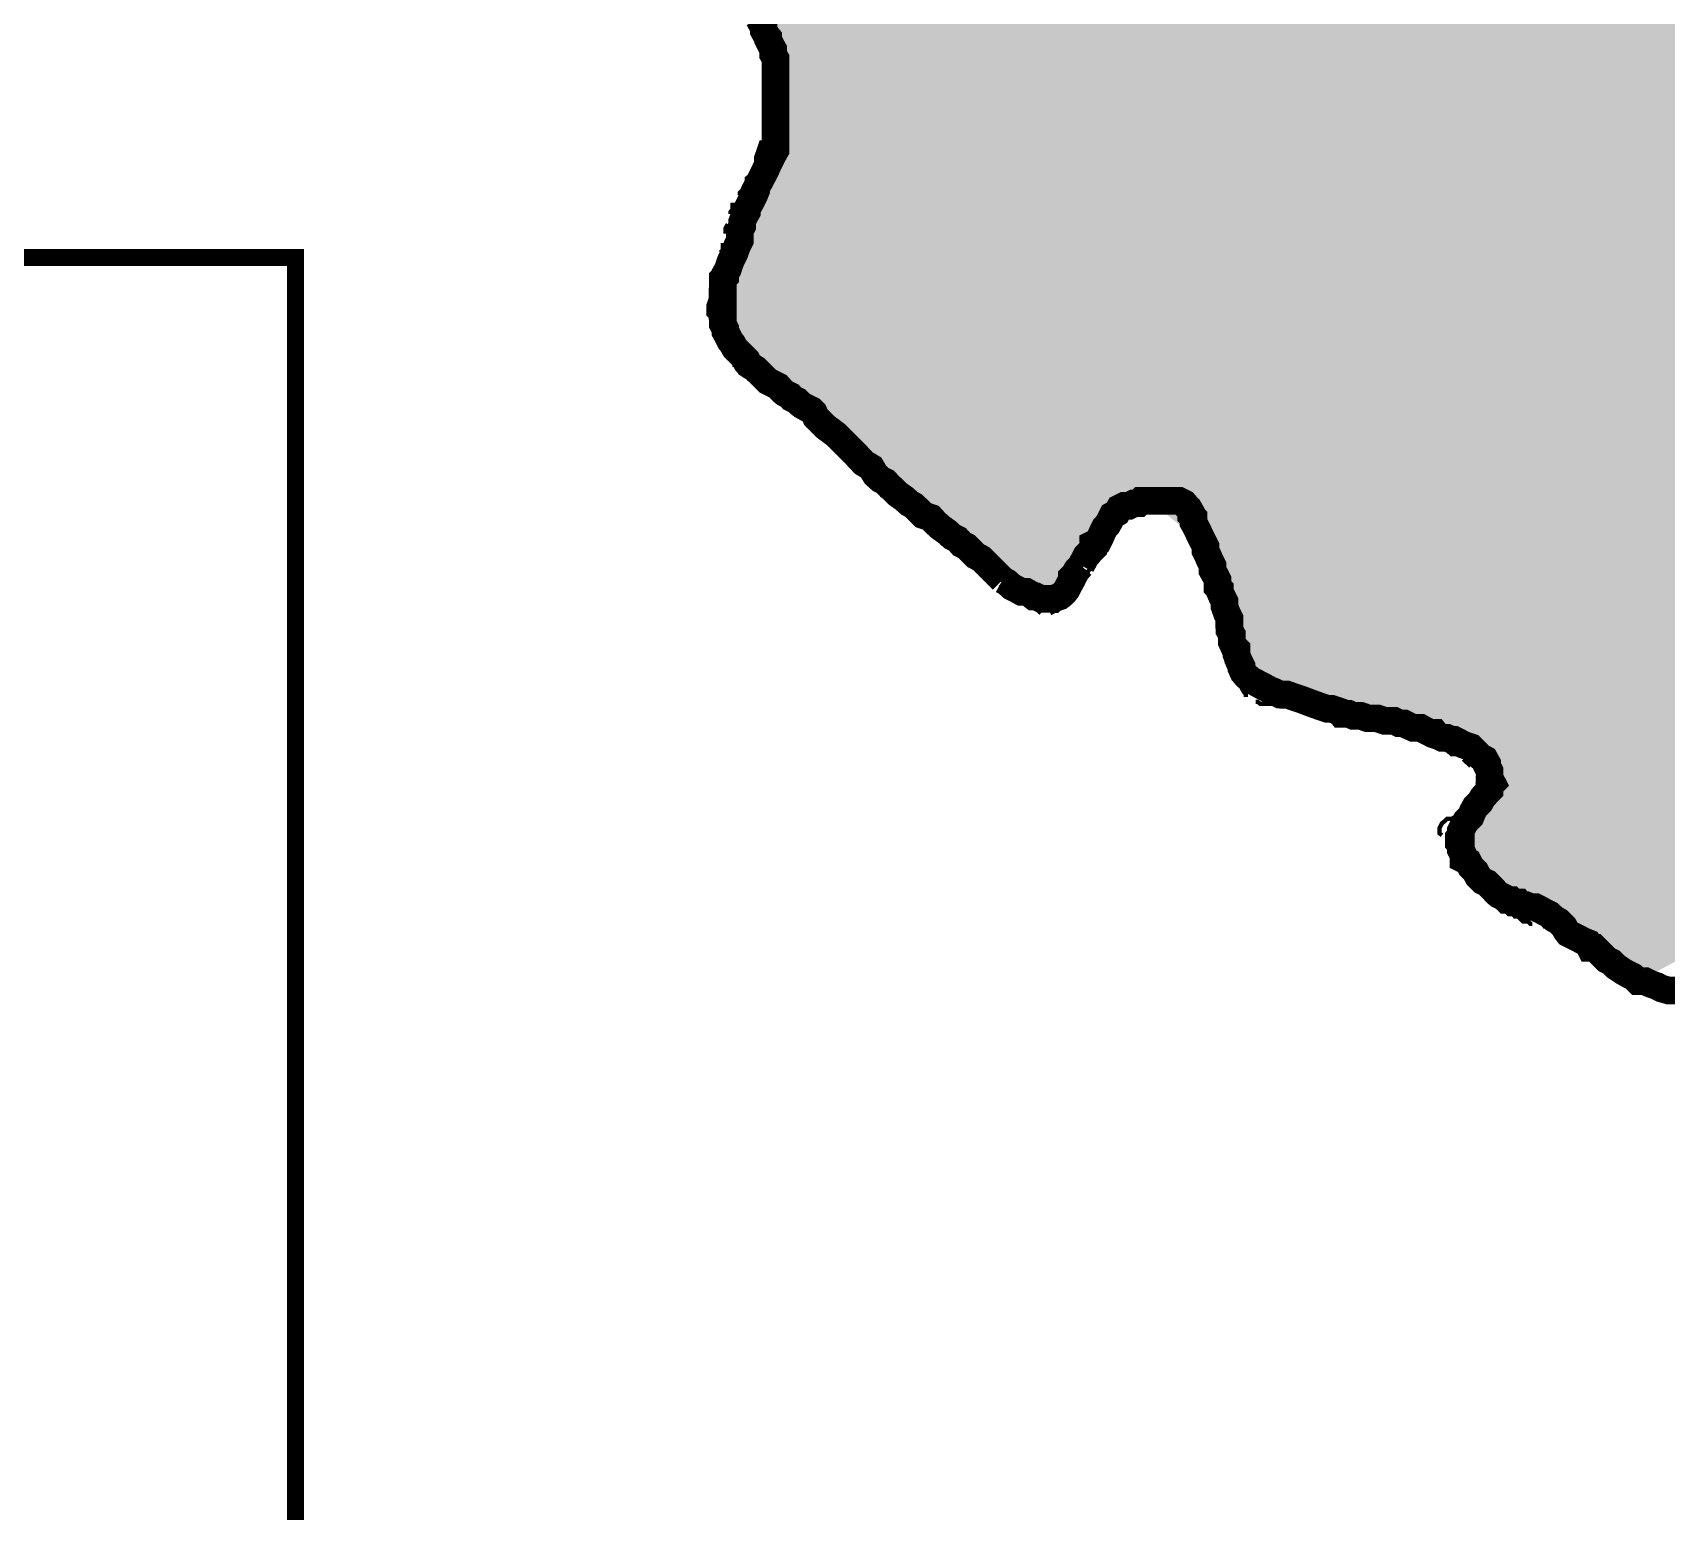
# Model space of a CAD drawing. Header units: millimetres. Extents: x 10 to 1080, y 12 to 847.
# Drawn here: x 236.4 to 294.3, y 285.4 to 337.8 of the extents above; entities that cross this region are included whole.
import ezdxf

# ---------------------------------------------------------------- set-up
doc = ezdxf.new("R2010")
doc.units = ezdxf.units.MM

msp = doc.modelspace()

# ---------------------------------------------------------------- hatches: boundary and pattern name
at = {"layer": 'H', "linetype": 'CONTINUOUS'}
msp.add_hatch(color=256, dxfattribs=at).paths.add_polyline_path([(802.375, 724.076), (804.333, 708.572), (819.82, 705.362), (834.637, 704.674), (846.243, 705.362), (859.861, 713.74), (871.467, 723.388), (876.635, 727.287), (891.452, 733.125), (894.662, 722.806), (899.231, 711.2), (902.458, 678.268), (906.939, 654.985), (912.777, 635.6), (903.041, 631.79), (870.797, 623.394), (843.703, 613.075), (834.037, 605.614), (852.17, 570.142), (848.607, 566.244), (849.207, 566.244), (834.637, 551.692), (840.475, 538.815), (802.711, 488.438), (802.217, 489.126), (800.435, 493.007), (798.83, 497.082), (795.355, 502.25), (792.215, 505.213), (789.005, 508.088), (786.289, 511.722), (784.437, 515.532), (783.078, 519.677), (782.391, 521.723), (780.874, 525.78), (778.334, 530.348), (775.794, 533.735), (773.007, 536.875), (769.955, 539.75), (766.727, 542.378), (763.27, 544.83), (759.707, 547.123), (755.985, 549.24), (754.115, 550.333), (752.263, 551.356), (750.305, 552.45), (748.365, 553.473), (746.407, 554.478), (744.467, 555.502), (742.615, 556.507), (740.657, 557.618), (739.652, 558.13), (732.525, 556.436), (732.79, 544.583), (726.264, 530.86), (723.142, 524.334), (722.207, 519.765), (722.877, 514.015), (725.593, 511.052), (734.219, 509.182), (736.177, 508.935), (733.302, 494.965), (732.278, 489.126), (728.98, 480.236), (737.605, 465.243), (747.518, 446.193), (733.548, 450.338), (730.409, 438.062), (720.76, 407.158), (717.885, 398.268), (714.745, 388.108), (713.475, 387.174), (712.047, 376.096), (715.945, 344.77), (716.615, 324.026), (716.439, 318.682), (723.388, 318.435), (731.608, 319.705), (737.358, 321.557), (743.373, 323.25), (749.635, 324.273), (754.962, 326.39), (761.488, 331.47), (750.641, 308.786), (742.95, 291.677), (741.257, 289.313), (754.715, 277.195), (760.801, 272.292), (760.73, 272.115), (769.444, 264.583), (777.487, 249.678), (794.597, 237.155), (804.333, 230.293), (811.777, 224.032), (798.054, 219.957), (781.473, 215.988), (770.043, 212.602), (757.502, 208.033), (746.072, 201.172), (734.06, 195.404), (725.082, 194.91), (725.258, 194.134), (725.593, 192.105), (725.752, 188.048), (725.17, 184.062), (724.905, 183.392), (714.587, 181.698), (699.17, 173.743), (696.295, 178.312), (682.078, 173.143), (680.879, 176.53), (652.868, 161.713), (660.647, 138.007), (660.4, 137.83), (656.749, 135.467), (653.203, 133.103), (649.552, 130.722), (645.918, 128.358), (642.285, 125.977), (638.634, 123.702), (635, 121.32), (631.349, 118.957), (627.803, 116.664), (624.152, 114.3), (620.942, 115.394), (619.584, 117.51), (618.402, 119.556), (617.22, 121.744), (616.038, 123.702), (614.68, 125.977), (613.569, 128.27), (612.299, 130.475), (610.958, 132.415), (609.424, 134.197), (608.154, 136.066), (606.795, 138.254), (605.367, 140.035), (603.673, 143.087), (601.892, 144.445), (599.863, 145.715), (598.17, 147.496), (596.724, 149.26), (595.118, 151.042), (593.513, 152.647), (591.22, 153.846), (589.439, 155.187), (587.675, 156.545), (586.052, 158.415), (585.717, 160.778), (585.047, 162.895), (584.112, 165.1), (582.172, 166.194), (580.549, 167.887), (579.543, 169.845), (578.785, 171.962), (577.762, 173.902), (576.668, 175.772), (575.398, 177.553), (573.775, 178.982), (571.659, 182.457), (568.784, 186.778), (566.932, 189.988), (565.82, 194.486), (564.462, 203.87), (563.704, 208.527), (563.88, 211.332), (563.704, 215.477), (563.457, 217.77), (563.28, 220.133), (563.368, 222.426), (563.28, 224.614), (562.857, 227.418), (561.675, 229.694), (560.828, 232.586), (561.428, 234.774), (561.852, 237.825), (561.922, 240.206), (561.587, 242.658), (561.763, 245.286), (562.01, 247.65), (561.852, 250.278), (561.164, 254.423), (561.922, 257.052), (562.522, 259.256), (562.275, 261.532), (561.499, 263.56), (560.405, 265.518), (559.805, 267.882), (559.223, 270.175), (557.953, 273.297), (556.26, 274.92), (554.814, 277.53), (554.39, 280), (553.72, 282.363), (552.962, 284.656), (551.85, 286.508), (550.668, 288.713), (549.222, 291.165), (547.194, 292.947), (545.412, 294.552), (543.56, 296.422), (543.719, 298.697), (542.537, 300.655), (540.42, 302.348), (538.057, 304.976), (535.34, 306.405), (532.553, 307.763), (530.26, 309.545), (528.232, 310.903), (526.874, 312.755), (526.45, 314.872), (524.51, 315.807), (522.305, 316.054), (518.248, 316.565), (515.779, 316.9), (513.592, 317.324), (511.387, 317.923), (508.935, 318.17), (507.153, 316.988), (506.465, 314.96), (505.037, 313.267), (503.255, 311.997), (501.897, 310.303), (500.292, 308.698), (498.422, 307.587), (496.658, 306.07), (495.212, 304.377), (494.453, 302.348), (493.942, 299.896), (493.607, 297.603), (493.942, 295.24), (494.453, 293.123), (495.212, 290.83), (495.723, 288.625), (494.03, 286.508), (493.342, 284.304), (491.649, 281.693), (489.462, 280.846), (485.14, 280.423), (481.577, 280.582), (479.637, 281.852), (478.102, 283.457), (476.673, 285.08), (475.068, 286.773), (472.863, 287.267), (470.658, 286.685), (468.965, 285.238), (467.184, 283.88), (465.067, 282.875), (463.462, 281.34), (464.732, 279.488), (466.602, 278.306), (468.63, 277.372), (469.724, 275.502), (468.877, 273.385), (467.095, 272.027), (463.973, 269.663), (462.104, 268.058), (460.075, 266.876), (457.958, 266.1), (455.665, 265.606), (452.702, 266.277), (450.674, 267.212), (448.469, 267.635), (444.835, 268.482), (442.718, 268.993), (440.514, 268.393), (436.792, 268.217), (434.763, 268.905), (432.805, 269.998), (431.465, 271.78), (432.647, 273.72), (433.405, 275.925), (433.317, 278.218), (432.805, 280.335), (432.894, 282.963), (431.959, 285.327), (428.925, 284.568), (426.72, 283.88), (424.603, 283.457), (421.375, 283.968), (419.188, 284.392), (417.072, 284.903), (415.025, 285.926), (412.838, 286.685), (410.792, 287.62), (409.698, 289.56), (409.875, 291.765), (410.298, 293.97), (410.298, 296.157), (409.61, 298.203), (408.252, 300.143), (406.4, 301.66), (404.53, 303.107), (402.837, 304.712), (400.897, 305.823), (399.715, 307.675), (400.297, 309.792), (399.962, 311.997), (397.845, 313.355), (395.905, 314.537), (394.547, 316.318), (393.1, 318.1), (391.672, 319.793), (390.225, 321.398), (388.108, 322.668), (386.592, 324.185), (385.057, 325.878), (383.452, 327.325), (381.582, 328.595), (379.465, 329.265), (378.125, 331.047), (378.037, 333.252), (377.349, 335.368), (375.92, 336.973), (374.05, 338.332), (372.11, 339.425), (370.152, 340.536), (368.035, 341.383), (365.919, 341.965), (363.555, 341.63), (361.615, 340.607), (359.745, 338.914), (357.875, 337.82), (355.935, 336.797), (353.818, 335.703), (351.878, 334.522), (350.255, 332.652), (348.915, 330.8), (347.98, 328.754), (347.133, 326.637), (345.599, 325.032), (343.323, 324.785), (340.184, 324.785), (337.732, 325.367), (335.615, 324.185), (334.522, 322.333), (334.433, 320.128), (334.098, 317.923), (332.899, 315.807), (331.805, 313.866), (330.958, 311.75), (330.712, 309.545), (330.288, 307.252), (329.935, 304.976), (329.688, 302.683), (329.018, 300.39), (328.083, 298.203), (327.325, 296.157), (327.06, 293.97), (328.665, 292.347), (329.935, 290.583), (328.665, 288.802), (326.39, 287.955), (323.25, 287.778), (321.045, 288.29), (319.864, 290.23), (318.682, 292.276), (316.812, 293.705), (314.025, 294.975), (311.732, 295.487), (309.615, 295.91), (307.763, 297.092), (306.405, 299.05), (305.47, 300.99), (304.712, 303.107), (303.689, 305.135), (301.995, 306.405), (300.302, 307.852), (298.962, 309.545), (297.268, 307.94), (296.422, 305.894), (293.282, 304.2), (291.5, 305.558), (289.648, 306.828), (287.69, 307.852), (287.267, 309.968), (287.69, 312.173), (285.75, 313.09), (283.457, 313.602), (281.34, 314.202), (279.224, 315.295), (278.642, 317.5), (277.954, 319.617), (276.013, 321.222), (274.144, 319.793), (272.874, 317.923), (269.998, 319.193), (268.217, 320.64), (266.435, 321.98), (263.984, 324.45), (262.202, 325.72), (260.862, 327.484), (261.108, 329.688), (261.867, 331.893), (262.714, 334.01), (262.467, 337.644), (261.532, 339.602), (260.597, 341.718), (258.992, 343.323), (255.94, 345.352), (253.065, 346.71), (251.195, 347.892), (249.167, 348.827), (248.92, 351.032), (250.19, 352.884), (251.707, 354.842), (254.088, 354.93), (255.782, 356.358), (257.969, 356.623), (260.174, 357.117), (261.444, 359.234), (261.779, 361.527), (261.62, 363.732), (260.438, 365.584), (258.992, 367.277), (256.117, 367.63), (255.429, 369.746), (254.088, 371.44), (252.307, 372.957), (250.525, 374.227), (248.497, 374.826), (247.138, 376.767), (248.162, 378.707), (247.385, 381), (245.78, 382.517), (245.622, 384.81), (244.687, 386.75), (243.575, 388.796), (242.235, 390.56), (241.035, 392.43), (239.518, 394.212), (239.43, 396.416), (240.453, 398.533), (240.612, 401.144), (240.788, 403.86), (239.43, 405.888), (238.584, 408.005), (236.467, 409.452), (235.038, 411.304), (233.08, 412.838), (233.168, 415.202), (234.103, 417.318), (235.462, 419.276), (236.978, 421.04), (238.072, 422.998), (237.825, 425.274), (237.49, 427.902), (236.22, 429.683), (234.527, 431.377), (232.657, 433.246), (230.628, 434.587), (229.182, 436.28), (227.489, 437.815), (226.219, 439.667), (224.79, 441.537), (223.943, 443.742), (222.92, 445.77), (220.98, 447.216), (218.775, 448.557), (216.57, 449.827), (214.365, 450.25), (212.249, 450.427), (209.797, 450.515), (206.163, 450.427), (203.87, 451.026), (201.595, 450.338), (199.972, 448.31), (201.665, 446.705), (199.549, 444.588), (196.938, 445.347), (194.822, 445.435), (192.105, 444.923), (189.054, 445.012), (187.202, 443.406), (184.908, 442.472), (182.88, 441.113), (181.01, 439.596), (179.317, 438.15), (177.288, 437.056), (175.084, 436.457), (173.055, 435.522), (170.762, 434.675), (168.575, 434.852), (166.793, 436.545), (165.947, 438.82), (165.259, 440.937), (163.142, 442.048), (160.955, 442.56), (158.574, 442.383), (156.369, 441.713), (154.005, 440.778), (151.377, 440.267), (148.59, 440.267), (146.385, 439.843), (145.45, 437.727), (145.115, 435.522), (142.663, 436.122), (142.152, 438.326), (140.458, 439.932), (138.43, 441.113), (136.472, 442.207), (134.285, 442.807), (131.745, 442.048), (128.605, 441.537), (126.153, 441.872), (123.525, 441.784), (121.497, 442.983), (120.05, 444.588), (117.775, 445.012), (116.082, 446.528), (116.152, 448.822), (114.124, 450.938), (112.607, 453.214), (111.425, 454.995), (110.155, 456.777), (108.797, 458.47), (107.527, 460.252), (106.257, 461.945), (104.898, 463.726), (103.54, 465.42), (102.182, 467.113), (100.842, 468.806), (99.572, 470.57), (98.213, 472.264), (95.585, 475.738), (93.133, 479.213), (90.682, 482.776), (88.477, 486.41), (86.448, 490.132), (84.578, 494.03), (83.062, 498.016), (81.527, 502.92), (80.433, 507.065), (79.498, 511.298), (78.74, 515.532), (78.228, 519.853), (77.805, 524.175), (77.558, 528.496), (77.47, 532.8), (77.558, 534.917), (77.558, 537.122), (77.717, 539.238), (77.893, 541.443), (78.052, 543.56), (78.317, 545.765), (78.564, 547.882), (79.252, 552.115), (80.098, 556.348), (81.192, 560.582), (82.374, 564.727), (84.402, 570.054), (86.448, 573.793), (87.63, 575.645), (117.687, 575.645), (138.007, 572.435), (144.445, 544.23), (141.905, 543.225), (154.764, 537.88), (160.443, 536.028), (171.185, 535.693), (189.318, 535.34), (206.834, 533.912), (226.06, 527.897), (227.842, 532.888), (253.912, 548.552), (259.239, 550.333), (265.677, 550.668), (269.575, 552.115), (277.019, 556.772), (283.122, 559.223), (290.989, 559.982), (306.317, 558.553), (306.652, 558.288), (307.005, 558.624), (310.885, 558.888), (317.659, 563.122), (325.543, 568.113), (333.745, 573.528), (338.825, 576.827), (341.365, 576.756), (344.928, 576.068), (348.492, 574.71), (351.949, 572.858), (355.759, 569.718), (358.228, 566.173), (359.234, 564.303), (360.257, 562.363), (362.462, 558.8), (365.425, 555.925), (369.993, 554.32), (376.255, 554.478), (378.46, 554.902), (380.577, 555.325), (382.782, 555.748), (384.898, 556.013), (387.773, 556.436), (392.007, 557.107), (396.064, 558.042), (400.138, 559.135), (404.107, 560.405), (408.005, 561.852), (411.903, 563.457), (415.713, 565.238), (419.435, 567.09), (423.069, 569.048), (424.18, 569.63), (421.128, 576.333), (406.224, 573.952), (411.057, 595.383), (409.452, 607.06), (401.408, 603.85), (401.832, 611.893), (404.618, 612.74), (404.195, 626.022), (394.882, 630.432), (373.539, 618.737), (369.482, 635.67), (377.19, 651.845), (407.405, 673.276), (407.829, 671.23), (482.177, 704.003), (500.715, 623.323), (501.227, 623.57), (505.372, 625.863), (509.182, 627.892), (512.992, 630.008), (516.802, 632.037), (520.612, 634.065), (522.552, 635.088), (524.422, 636.094), (526.362, 637.117), (528.232, 638.14), (530.172, 639.233), (532.042, 640.256), (534.335, 641.438), (544.495, 629.585), (550.422, 631.613), (546.523, 639.568), (541.532, 645.336), (541.602, 645.407), (545.412, 647.453), (549.222, 649.57), (553.032, 651.598), (556.772, 653.627), (560.582, 655.743), (564.392, 657.772), (568.202, 659.888), (572.012, 661.917), (575.733, 664.034), (579.543, 666.15), (583.353, 668.196), (587.163, 670.313), (590.885, 672.342), (596.724, 674.458), (601.133, 674.458), (603.338, 674.458), (605.455, 674.37), (607.642, 674.194), (609.847, 674.123), (611.964, 674.035), (614.168, 673.858), (616.373, 673.7), (618.49, 673.612), (620.695, 673.435), (622.882, 673.347), (624.999, 673.276), (629.32, 673.188), (633.642, 673.276), (637.875, 673.523), (642.108, 673.947), (646.254, 674.617), (650.399, 675.728), (653.627, 676.734), (657.684, 678.18), (661.67, 679.873), (665.568, 681.743), (669.378, 683.772), (673.1, 685.976), (676.734, 688.252), (680.297, 690.704), (683.683, 693.42), (687.07, 696.136), (690.192, 699.1), (693.332, 702.063), (696.207, 705.273), (699.082, 708.572), (701.71, 711.958), (705.785, 710.53), (709.842, 708.995), (713.74, 707.214), (717.638, 705.362), (721.448, 703.333), (723.988, 701.798), (729.403, 707.302), (742.35, 719.578), (751.999, 718.908), (767.503, 733.725), (785.618, 751.84), (797.207, 740.234), (802.375, 724.076), (802.375, 724.076)])

# ---------------------------------------------------------------- linework, layer by layer
at = {"layer": 'P'}
for points, const_width in [([(353.818, 221.756), (245.692, 221.756), (245.692, 329.865), (137.654, 329.865), (137.654, 437.903), (245.692, 437.903), (353.818, 437.903), (353.818, 329.865), (353.818, 221.756)], 0.602), ([(270.757, 318.435), (270.581, 318.611), (270.422, 318.77), (270.245, 318.946), (270.157, 319.035), (270.069, 319.123), (269.998, 319.193), (269.822, 319.282), (269.734, 319.37), (269.646, 319.458), (269.487, 319.617), (269.311, 319.705), (269.152, 319.881), (268.975, 319.969), (268.799, 320.128), (268.552, 320.305), (268.376, 320.463), (268.217, 320.64), (267.952, 320.728), (267.794, 320.887), (267.617, 321.063), (267.458, 321.151), (267.282, 321.31), (267.035, 321.486), (266.859, 321.663), (266.771, 321.733), (266.612, 321.91), (266.435, 321.998), (266.259, 322.157), (266.1, 322.421), (265.836, 322.58), (265.589, 322.845), (265.342, 323.092), (265.077, 323.356), (264.83, 323.603), (264.495, 323.85), (264.319, 324.026), (264.142, 324.203), (264.072, 324.362), (263.984, 324.45), (263.807, 324.538), (263.648, 324.626), (263.56, 324.697), (263.472, 324.785), (263.296, 324.873), (263.225, 324.961), (263.049, 325.049), (262.961, 325.12), (262.802, 325.296), (262.625, 325.385), (262.449, 325.473), (262.29, 325.632), (262.202, 325.72), (262.026, 325.896), (261.779, 326.055), (261.691, 326.231), (261.602, 326.319), (261.444, 326.478), (261.355, 326.566), (261.267, 326.655), (261.179, 326.813), (261.108, 326.902), (261.02, 327.078), (260.932, 327.237), (260.932, 327.325), (260.844, 327.501), (260.844, 327.589), (260.844, 327.836), (260.844, 327.925), (260.844, 328.083), (260.844, 328.26), (260.844, 328.436), (260.844, 328.595), (260.844, 328.771), (260.844, 328.859), (260.844, 329.106), (260.932, 329.195), (260.932, 329.283), (261.02, 329.442), (261.108, 329.706), (261.179, 329.865), (261.267, 330.041), (261.355, 330.288), (261.444, 330.465), (261.444, 330.623), (261.444, 330.8), (261.532, 330.976), (261.532, 331.135), (261.602, 331.311), (261.691, 331.47), (261.691, 331.558), (261.779, 331.735), (261.867, 331.893), (261.955, 332.07), (262.026, 332.246), (262.026, 332.317), (262.114, 332.493), (262.29, 332.828), (262.378, 333.005), (262.449, 333.163), (262.537, 333.34), (262.625, 333.516), (262.714, 333.675), (262.714, 333.763), (262.714, 333.939), (262.714, 334.01), (262.714, 334.186), (262.714, 334.363), (262.714, 334.61), (262.714, 334.786), (262.714, 334.945), (262.714, 335.121), (262.714, 335.28), (262.714, 335.633), (262.714, 335.88), (262.714, 336.056), (262.714, 336.303), (262.714, 336.479), (262.714, 336.638), (262.714, 336.726), (262.714, 336.903), (262.625, 337.062), (262.625, 337.238), (262.537, 337.397), (262.449, 337.573), (262.449, 337.661), (262.378, 337.749), (262.29, 337.908), (262.29, 337.996), (262.202, 338.173), (262.114, 338.332)], 0.978), ([(262.29, 336.391), (262.29, 336.479), (262.29, 336.638), (262.29, 336.726), (262.29, 336.903), (262.29, 337.062), (262.202, 337.238), (262.114, 337.485), (262.026, 337.749), (261.955, 337.996), (261.955, 338.173), (261.867, 338.332), (261.779, 338.42)], 0.151), ([(262.378, 337.749), (262.449, 337.661), (262.449, 337.573), (262.537, 337.397), (262.537, 337.397)], 0.151), ([(262.714, 335.456), (262.714, 335.633), (262.714, 335.88), (262.714, 336.056), (262.714, 336.303), (262.714, 336.479), (262.714, 336.638), (262.714, 336.726), (262.714, 336.903), (262.625, 337.062), (262.625, 337.238), (262.537, 337.397), (262.449, 337.573), (262.449, 337.573)], 0.151), ([(262.625, 337.062), (262.714, 336.903), (262.714, 336.726), (262.714, 336.726)], 0.151), ([(262.29, 335.703), (262.29, 335.792), (262.29, 335.968), (262.29, 336.056)], 0.151), ([(262.714, 336.303), (262.714, 336.056), (262.714, 335.968)], 0.151), ([(262.378, 335.033), (262.378, 335.209), (262.29, 335.368), (262.29, 335.368)], 0.151), ([(262.714, 335.633), (262.714, 335.28), (262.714, 335.121), (262.714, 334.945), (262.714, 334.786), (262.714, 334.61), (262.714, 334.363), (262.714, 334.186), (262.714, 334.01), (262.714, 333.939), (262.714, 333.763), (262.714, 333.675), (262.625, 333.516)], 0.151), ([(262.378, 334.363), (262.378, 334.433), (262.378, 334.61), (262.378, 334.698)], 0.151), ([(262.714, 334.01), (262.714, 334.186), (262.714, 334.363), (262.714, 334.61), (262.714, 334.786), (262.714, 334.945), (262.714, 335.121)], 0.151), ([(261.444, 332.07), (261.444, 332.158), (261.532, 332.246), (261.602, 332.405), (261.691, 332.493), (261.691, 332.669), (261.779, 332.74), (261.867, 332.916), (261.955, 333.093), (262.026, 333.252), (262.026, 333.428), (262.114, 333.675), (262.202, 333.939), (262.29, 333.939)], 0.151), ([(261.779, 331.823), (261.867, 331.893), (261.955, 332.07), (262.026, 332.246), (262.026, 332.317), (262.114, 332.493), (262.29, 332.828), (262.378, 333.005), (262.449, 333.163), (262.537, 333.34), (262.625, 333.516), (262.714, 333.675), (262.714, 333.675)], 0.151), ([(262.449, 333.252), (262.449, 333.163), (262.378, 333.005), (262.29, 332.916)], 0.151), ([(262.202, 332.581), (262.114, 332.493), (262.026, 332.317), (262.026, 332.246)], 0.151), ([(261.867, 331.982), (261.867, 331.893), (261.779, 331.735), (261.779, 331.646)], 0.151), ([(261.108, 331.399), (261.108, 331.47), (261.179, 331.558), (261.179, 331.735), (261.267, 331.735)], 0.151), ([(261.602, 331.311), (261.532, 331.135), (261.532, 330.976), (261.444, 330.8), (261.444, 330.623), (261.444, 330.465), (261.355, 330.288), (261.267, 330.041), (261.179, 329.865), (261.108, 329.618)], 0.151), ([(261.444, 330.465), (261.444, 330.623), (261.444, 330.8), (261.532, 330.976), (261.532, 331.135), (261.602, 331.311), (261.691, 331.47), (261.691, 331.47)], 0.151), ([(260.932, 330.712), (260.932, 330.888), (261.02, 331.047), (261.02, 331.047)], 0.151), ([(260.756, 330.041), (260.844, 330.129), (260.844, 330.288), (260.844, 330.376)], 0.151), ([(260.844, 328.083), (260.844, 328.26), (260.844, 328.436), (260.844, 328.595), (260.844, 328.771), (260.844, 328.859), (260.844, 329.106), (260.932, 329.195), (260.932, 329.283), (261.02, 329.442), (261.108, 329.706), (261.179, 329.865), (261.267, 330.041), (261.267, 330.129)], 0.151), ([(260.421, 327.66), (260.421, 327.748), (260.332, 327.836), (260.332, 328.013), (260.332, 328.172), (260.421, 328.436), (260.421, 328.595), (260.421, 328.771), (260.509, 328.93), (260.509, 329.106), (260.597, 329.283), (260.597, 329.442), (260.685, 329.53), (260.685, 329.618), (260.685, 329.706)], 0.151), ([(261.108, 329.618), (261.02, 329.442), (260.932, 329.283)], 0.151), ([(260.844, 328.93), (260.844, 328.859), (260.844, 328.771), (260.844, 328.595)], 0.151), ([(260.844, 328.26), (260.844, 328.083), (260.844, 327.925), (260.844, 327.925)], 0.151), ([(261.179, 326.743), (261.179, 326.813), (261.108, 326.902), (261.02, 327.078), (260.932, 327.237), (260.932, 327.325), (260.844, 327.501), (260.844, 327.589), (260.844, 327.748)], 0.151), ([(260.685, 326.99), (260.685, 327.166), (260.597, 327.237), (260.509, 327.325)], 0.151), ([(260.844, 327.589), (260.844, 327.501), (260.932, 327.325), (260.932, 327.237)], 0.151), ([(261.02, 326.39), (260.932, 326.478), (260.844, 326.655)], 0.151), ([(261.108, 326.902), (261.179, 326.813), (261.267, 326.655), (261.355, 326.566), (261.444, 326.478), (261.602, 326.319), (261.691, 326.231), (261.779, 326.055), (262.026, 325.896), (262.202, 325.72), (262.29, 325.632), (262.449, 325.473), (262.537, 325.385)], 0.151), ([(261.444, 325.808), (261.355, 325.896), (261.267, 326.055), (261.179, 326.055)], 0.151), ([(262.961, 325.12), (262.802, 325.296), (262.625, 325.385), (262.449, 325.473), (262.29, 325.632), (262.202, 325.72), (262.026, 325.896), (261.779, 326.055), (261.691, 326.231), (261.602, 326.319), (261.444, 326.478), (261.444, 326.478)], 0.151), ([(263.472, 324.362), (263.296, 324.538), (263.137, 324.626), (262.961, 324.697), (262.802, 324.785), (262.537, 324.961), (262.378, 325.12), (262.202, 325.296), (262.026, 325.385), (261.779, 325.543), (261.779, 325.632)], 0.151), ([(262.872, 325.208), (262.961, 325.12), (263.049, 325.049), (263.137, 324.961)], 0.151), ([(264.142, 324.273), (264.072, 324.362), (263.984, 324.45), (263.807, 324.538), (263.648, 324.626), (263.56, 324.697), (263.472, 324.785), (263.296, 324.873), (263.296, 324.873)], 0.151), ([(263.472, 324.785), (263.56, 324.697), (263.648, 324.626), (263.719, 324.538)], 0.151), ([(263.984, 324.362), (264.072, 324.362), (264.142, 324.203), (264.231, 324.115)], 0.151), ([(264.072, 323.938), (263.895, 324.026), (263.807, 324.115), (263.719, 324.203)], 0.151), ([(264.566, 323.515), (264.407, 323.603), (264.319, 323.779)], 0.151), ([(265.924, 322.58), (265.836, 322.58), (265.589, 322.845), (265.342, 323.092), (265.077, 323.356), (264.83, 323.603), (264.495, 323.85), (264.407, 324.026)], 0.151), ([(264.495, 323.85), (264.83, 323.603), (265.077, 323.356), (265.342, 323.092), (265.589, 322.845), (265.836, 322.58), (266.012, 322.421)], 0.151), ([(265.077, 323.003), (265.077, 323.092), (264.918, 323.18), (264.83, 323.268), (264.83, 323.268)], 0.151), ([(266.859, 321.31), (266.612, 321.486), (266.347, 321.733), (266.188, 321.91), (266.012, 322.157), (265.765, 322.333), (265.342, 322.756), (265.342, 322.756)], 0.151), ([(266.947, 321.575), (266.859, 321.663), (266.771, 321.733), (266.612, 321.91), (266.435, 321.998), (266.259, 322.157), (266.188, 322.333)], 0.151), ([(266.259, 322.157), (266.435, 321.998), (266.524, 321.91)], 0.151), ([(266.771, 321.663), (266.859, 321.663), (267.035, 321.486), (267.106, 321.486)], 0.151), ([(268.887, 320.04), (268.799, 320.128), (268.552, 320.305), (268.376, 320.463), (268.217, 320.64), (267.952, 320.728), (267.794, 320.887), (267.617, 321.063), (267.458, 321.151), (267.282, 321.31), (267.194, 321.398)], 0.151), ([(294.799, 303.883), (294.622, 303.883), (294.552, 303.883), (294.375, 303.883), (294.128, 303.953), (293.952, 304.042), (293.705, 304.13), (293.529, 304.218), (293.282, 304.218), (293.194, 304.306), (293.105, 304.377), (292.929, 304.465), (292.77, 304.553), (292.506, 304.729), (292.435, 304.8), (292.347, 304.888), (292.171, 304.976), (292.082, 305.065), (291.924, 305.223), (291.835, 305.312), (291.747, 305.4), (291.588, 305.4), (291.5, 305.576), (291.324, 305.647), (291.165, 305.735), (290.989, 305.823), (290.812, 305.911), (290.742, 305.999), (290.654, 306.158), (290.477, 306.335), (290.318, 306.423), (290.142, 306.582), (289.966, 306.67), (289.807, 306.758), (289.631, 306.846), (289.472, 306.846), (289.295, 306.917), (289.119, 306.917), (289.048, 307.005), (288.872, 307.005), (288.784, 307.093), (288.625, 307.093), (288.537, 307.181), (288.361, 307.269), (288.272, 307.34), (288.114, 307.516), (288.025, 307.605), (287.937, 307.693), (287.778, 307.763), (287.69, 307.852), (287.602, 307.94), (287.514, 308.116), (287.355, 308.275), (287.267, 308.451), (287.091, 308.539), (287.091, 308.698), (287.002, 308.875), (287.002, 309.033), (286.932, 309.122), (286.932, 309.298), (287.002, 309.386), (287.002, 309.545), (287.091, 309.721), (287.179, 309.88), (287.267, 309.968), (287.355, 310.056), (287.426, 310.233), (287.514, 310.392), (287.69, 310.568), (287.778, 310.727), (287.937, 310.903), (288.025, 310.991), (288.025, 311.15), (288.114, 311.238), (288.025, 311.415), (288.025, 311.573), (288.025, 311.662), (287.937, 311.838), (287.937, 311.926), (287.849, 312.085), (287.69, 312.173), (287.514, 312.349), (287.355, 312.508), (287.091, 312.596), (286.932, 312.685), (286.755, 312.773), (286.667, 312.773), (286.508, 312.843), (286.332, 312.843), (286.156, 312.932), (286.085, 313.02), (285.909, 313.02), (285.732, 313.108), (285.574, 313.196), (285.485, 313.196), (285.309, 313.196), (285.15, 313.267), (284.974, 313.355), (284.815, 313.355), (284.639, 313.443), (284.462, 313.443), (284.304, 313.443), (284.039, 313.531), (283.88, 313.531), (283.704, 313.531), (283.457, 313.619), (283.192, 313.619), (283.034, 313.69), (282.857, 313.69), (282.769, 313.69), (282.698, 313.778), (282.434, 313.866), (282.275, 313.866), (282.011, 313.955), (281.764, 314.043), (281.34, 314.202), (281.076, 314.29), (280.829, 314.378), (280.582, 314.378), (280.405, 314.466), (280.229, 314.537), (280.07, 314.625), (279.894, 314.713), (279.735, 314.801), (279.559, 314.889), (279.382, 315.048), (279.312, 315.136), (279.224, 315.313), (279.224, 315.383), (279.135, 315.56), (279.047, 315.807), (279.047, 315.983), (278.959, 316.071), (278.888, 316.23), (278.888, 316.406), (278.888, 316.495), (278.8, 316.653), (278.8, 316.83), (278.8, 317.077), (278.712, 317.253), (278.624, 317.5), (278.624, 317.676), (278.536, 317.853), (278.465, 318.012), (278.465, 318.1), (278.377, 318.188), (278.377, 318.347), (278.377, 318.435), (278.289, 318.611), (278.201, 318.77), (278.201, 318.946), (278.112, 319.123), (278.042, 319.282), (277.954, 319.458), (277.954, 319.617), (277.777, 319.969), (277.618, 320.305), (277.53, 320.463), (277.53, 320.64), (277.442, 320.728), (277.442, 320.816), (277.354, 320.975), (277.266, 321.063), (277.195, 321.151), (277.019, 321.239), (276.842, 321.239), (276.684, 321.239), (276.507, 321.239), (276.26, 321.239), (276.172, 321.239), (275.996, 321.239), (275.837, 321.239), (275.661, 321.239), (275.572, 321.151), (275.414, 321.151), (275.237, 321.063), (275.078, 321.063), (274.902, 320.975), (274.814, 320.816), (274.655, 320.728), (274.567, 320.552), (274.479, 320.393), (274.391, 320.305), (274.302, 320.128), (274.232, 319.969), (274.144, 319.793), (273.967, 319.705), (273.967, 319.546), (273.879, 319.458), (273.808, 319.37), (273.72, 319.282), (273.544, 318.946)], 0.978), ([(267.37, 320.887), (267.282, 320.975), (267.106, 321.063)], 0.151), ([(267.37, 321.239), (267.458, 321.151), (267.617, 321.063)], 0.151), ([(267.882, 320.816), (267.952, 320.728), (268.217, 320.64), (268.376, 320.463), (268.552, 320.305), (268.799, 320.128), (268.975, 319.969), (269.152, 319.881), (269.311, 319.705), (269.487, 319.617), (269.575, 319.546)], 0.151), ([(274.567, 320.552), (274.655, 320.728), (274.814, 320.816), (274.902, 320.975), (275.078, 321.063), (275.237, 321.063), (275.414, 321.151), (275.572, 321.151), (275.661, 321.239), (275.837, 321.239), (275.996, 321.239), (276.172, 321.239), (276.26, 321.239), (276.507, 321.239)], 0.151), ([(275.572, 321.151), (275.414, 321.151), (275.237, 321.063), (275.078, 321.063), (274.902, 320.975), (274.814, 320.816), (274.655, 320.728)], 0.151), ([(277.266, 320.552), (277.266, 320.64), (277.107, 320.816), (276.931, 320.816), (276.842, 320.887), (276.595, 320.887), (276.419, 320.887), (276.348, 320.887), (276.172, 320.887), (276.084, 320.887), (275.925, 320.887), (275.749, 320.975), (275.572, 320.975), (275.502, 320.887), (275.414, 320.816), (275.325, 320.816)], 0.151), ([(277.618, 320.393), (277.53, 320.463), (277.53, 320.64), (277.442, 320.728), (277.442, 320.816), (277.354, 320.975), (277.266, 321.063), (277.195, 321.151), (277.019, 321.239), (276.842, 321.239), (276.684, 321.239), (276.507, 321.239), (276.26, 321.239), (276.172, 321.239), (275.996, 321.239), (275.925, 321.239)], 0.151), ([(276.842, 321.239), (277.019, 321.239), (277.195, 321.151), (277.195, 321.151)], 0.151), ([(277.442, 320.887), (277.442, 320.816), (277.442, 320.728), (277.53, 320.64), (277.53, 320.552)], 0.151), ([(267.952, 320.463), (267.794, 320.552), (267.617, 320.64)], 0.151), ([(268.464, 319.969), (268.305, 320.128), (268.217, 320.216)], 0.151), ([(274.479, 320.463), (274.479, 320.393), (274.391, 320.305), (274.302, 320.128), (274.232, 319.969), (274.144, 319.793), (273.967, 319.705), (273.967, 319.546), (273.879, 319.458), (273.808, 319.37), (273.72, 319.282), (273.632, 319.123), (273.544, 318.946), (273.385, 318.77), (273.297, 318.699)], 0.151), ([(274.232, 319.969), (274.302, 320.128), (274.391, 320.305), (274.391, 320.305)], 0.151), ([(275.078, 320.552), (274.99, 320.463), (274.814, 320.305), (274.814, 320.305)], 0.151), ([(277.53, 319.881), (277.442, 320.04), (277.442, 320.128), (277.354, 320.216)], 0.151), ([(277.689, 320.216), (277.777, 319.969), (277.777, 319.881)], 0.151), ([(270.422, 318.523), (270.334, 318.611), (270.157, 318.77), (269.998, 318.946), (269.734, 319.035), (269.575, 319.123), (269.399, 319.193), (269.222, 319.282), (269.152, 319.458), (269.064, 319.546), (268.887, 319.617), (268.728, 319.705)], 0.151), ([(269.998, 319.193), (269.822, 319.282), (269.734, 319.37), (269.646, 319.458), (269.487, 319.617), (269.311, 319.705), (269.152, 319.881)], 0.151), ([(273.808, 319.37), (273.879, 319.458), (273.967, 319.546), (273.967, 319.705)], 0.151), ([(274.567, 320.04), (274.479, 319.881), (274.391, 319.793), (274.391, 319.793)], 0.151), ([(278.112, 319.123), (278.042, 319.282), (277.954, 319.458), (277.954, 319.617), (277.777, 319.969), (277.689, 320.04)], 0.151), ([(277.777, 319.282), (277.777, 319.37), (277.689, 319.546), (277.689, 319.617)], 0.151), ([(269.822, 319.282), (269.998, 319.193), (270.069, 319.123), (270.069, 319.035)], 0.151), ([(273.544, 318.946), (273.385, 318.77), (273.297, 318.611), (273.209, 318.523), (273.209, 318.435), (273.121, 318.276), (273.032, 318.1), (272.962, 318.012), (272.874, 317.923), (272.785, 317.853), (272.538, 317.765), (272.362, 317.765), (272.274, 317.765), (272.115, 317.765), (271.939, 317.853), (271.851, 317.853), (271.762, 317.923), (271.604, 318.012), (271.427, 318.012), (271.268, 318.1), (271.092, 318.188), (270.916, 318.347), (270.757, 318.435)], 0.978), ([(273.385, 318.77), (273.544, 318.946), (273.632, 319.123)], 0.151), ([(274.232, 319.458), (274.144, 319.37), (274.055, 319.193), (274.055, 319.123)], 0.151), ([(277.954, 319.546), (277.954, 319.458), (278.042, 319.282), (278.112, 319.123), (278.201, 318.946), (278.201, 318.77), (278.289, 318.611), (278.377, 318.435), (278.377, 318.347), (278.377, 318.188), (278.465, 318.1), (278.465, 318.012), (278.536, 317.853), (278.624, 317.676), (278.624, 317.588)], 0.151), ([(272.027, 317.853), (271.939, 317.853), (271.851, 317.853), (271.762, 317.923), (271.604, 318.012), (271.427, 318.012), (271.268, 318.1), (271.092, 318.188), (270.916, 318.347), (270.757, 318.435), (270.581, 318.611), (270.422, 318.77), (270.245, 318.946), (270.245, 318.946)], 0.151), ([(270.422, 318.858), (270.422, 318.77), (270.581, 318.611), (270.669, 318.611)], 0.151), ([(271.515, 318.012), (271.604, 318.012), (271.762, 317.923), (271.851, 317.853), (271.939, 317.853), (272.115, 317.765), (272.274, 317.765), (272.362, 317.765), (272.538, 317.765), (272.785, 317.853), (272.874, 317.923), (272.962, 318.012), (273.032, 318.1), (273.121, 318.276), (273.209, 318.435), (273.209, 318.523)], 0.151), ([(273.879, 318.858), (273.808, 318.77), (273.72, 318.611), (273.632, 318.435), (273.544, 318.347), (273.456, 318.276), (273.385, 318.1), (273.297, 317.923), (273.121, 317.853), (272.962, 317.676), (272.874, 317.5), (272.785, 317.429), (272.697, 317.341), (272.609, 317.341), (272.45, 317.253)], 0.151), ([(277.954, 318.611), (277.954, 318.699), (277.865, 318.858), (277.865, 318.946)], 0.151), ([(278.8, 316.742), (278.8, 316.83), (278.8, 317.077), (278.712, 317.253), (278.624, 317.5), (278.624, 317.676), (278.536, 317.853), (278.465, 318.012), (278.465, 318.1), (278.377, 318.188), (278.377, 318.347), (278.377, 318.435), (278.289, 318.611), (278.201, 318.77)], 0.151), ([(270.916, 318.012), (270.916, 318.1), (270.757, 318.188), (270.669, 318.276)], 0.151), ([(270.916, 318.347), (271.092, 318.188), (271.18, 318.188)], 0.151), ([(271.515, 317.676), (271.427, 317.765), (271.339, 317.853), (271.268, 317.853)], 0.151), ([(273.121, 318.347), (273.121, 318.276), (273.032, 318.1), (272.962, 318.012), (272.874, 317.923), (272.785, 317.853), (272.538, 317.765), (272.362, 317.765), (272.362, 317.765)], 0.151), ([(278.536, 316.23), (278.465, 316.495), (278.465, 316.653), (278.377, 316.742), (278.377, 317.006), (278.377, 317.077), (278.377, 317.253), (278.377, 317.429), (278.289, 317.588), (278.201, 317.853), (278.112, 318.012), (278.112, 318.276)], 0.151), ([(272.115, 317.253), (271.939, 317.429), (271.851, 317.429), (271.851, 317.429)], 0.151), ([(278.712, 317.253), (278.8, 317.077), (278.8, 316.918)], 0.151), ([(278.8, 316.583), (278.888, 316.495), (278.888, 316.406), (278.888, 316.23), (278.888, 316.23)], 0.151), ([(279.224, 315.383), (279.135, 315.56), (279.047, 315.807), (279.047, 315.983), (278.959, 316.071), (278.888, 316.23), (278.888, 316.406), (278.888, 316.406)], 0.151), ([(278.712, 315.472), (278.712, 315.648), (278.624, 315.895)], 0.151), ([(279.047, 315.895), (279.047, 315.807), (279.135, 315.56), (279.135, 315.56)], 0.151), ([(278.959, 314.889), (278.888, 315.048), (278.888, 315.136), (278.8, 315.136)], 0.151), ([(279.312, 315.225), (279.312, 315.136), (279.382, 315.048), (279.559, 314.889), (279.735, 314.801), (279.894, 314.713), (280.07, 314.625), (280.229, 314.537), (280.405, 314.466), (280.582, 314.378), (280.829, 314.378), (281.076, 314.29), (281.076, 314.202)], 0.151), ([(281.252, 314.202), (281.076, 314.29), (280.829, 314.378), (280.582, 314.378), (280.405, 314.466), (280.229, 314.537), (280.07, 314.625), (279.894, 314.713), (279.735, 314.801), (279.559, 314.889), (279.382, 315.048), (279.382, 315.048)], 0.151), ([(279.382, 314.29), (279.382, 314.378), (279.312, 314.466), (279.224, 314.625)], 0.151), ([(281.852, 313.866), (281.764, 313.866), (281.587, 313.866), (281.428, 313.866), (281.252, 313.866), (281.076, 313.955), (281.005, 313.955), (280.829, 313.955), (280.741, 313.955), (280.582, 313.955), (280.405, 314.043), (280.317, 314.043), (280.07, 314.043), (279.894, 314.043), (279.806, 314.113), (279.735, 314.113)], 0.151), ([(281.428, 314.113), (281.764, 314.043)], 0.151), ([(282.61, 313.778), (282.434, 313.866), (282.275, 313.866), (282.011, 313.955), (281.764, 314.043), (281.587, 314.113)], 0.151), ([(282.099, 313.955), (282.275, 313.866), (282.434, 313.866)], 0.151), ([(282.434, 313.619), (282.187, 313.69), (282.099, 313.69)], 0.151), ([(282.769, 313.69), (282.857, 313.69), (283.034, 313.69), (283.122, 313.619)], 0.151), ([(283.122, 313.443), (282.945, 313.443), (282.769, 313.531)], 0.151), ([(285.062, 313.267), (284.974, 313.355), (284.815, 313.355), (284.639, 313.443), (284.462, 313.443), (284.304, 313.443), (284.039, 313.531), (283.88, 313.531), (283.704, 313.531), (283.457, 313.619), (283.192, 313.619), (283.034, 313.69), (282.945, 313.69)], 0.151), ([(283.457, 313.619), (283.704, 313.531), (283.88, 313.531), (284.039, 313.531), (284.304, 313.443), (284.462, 313.443), (284.639, 313.443), (284.815, 313.355), (284.974, 313.355), (285.15, 313.267), (285.309, 313.196), (285.485, 313.196), (285.574, 313.196)], 0.151), ([(283.88, 313.267), (283.792, 313.267), (283.616, 313.355), (283.457, 313.355)], 0.151), ([(286.156, 312.508), (286.085, 312.508), (285.821, 312.596), (285.662, 312.685), (285.397, 312.843), (285.238, 312.932), (285.062, 313.02), (284.886, 313.108), (284.639, 313.108), (284.462, 313.196), (284.304, 313.196), (284.215, 313.196)], 0.151), ([(286.332, 312.843), (286.156, 312.932), (286.085, 313.02), (285.909, 313.02), (285.732, 313.108), (285.574, 313.196), (285.485, 313.196), (285.397, 313.196)], 0.151), ([(285.909, 313.02), (286.156, 312.932), (286.244, 312.932)], 0.151), ([(286.508, 312.843), (286.667, 312.773), (286.755, 312.773), (286.844, 312.685)], 0.151), ([(288.114, 311.326), (288.025, 311.415), (288.025, 311.573), (288.025, 311.662), (287.937, 311.838), (287.937, 311.926), (287.849, 312.085), (287.69, 312.173), (287.514, 312.349), (287.355, 312.508), (287.091, 312.596), (286.932, 312.685), (286.755, 312.773), (286.667, 312.773)], 0.151), ([(286.844, 312.261), (286.755, 312.261), (286.667, 312.261), (286.579, 312.349), (286.508, 312.349)], 0.151), ([(287.355, 311.838), (287.267, 311.926), (287.179, 311.997), (287.091, 312.085)], 0.151), ([(287.179, 312.596), (287.355, 312.508), (287.514, 312.349)], 0.151), ([(287.778, 312.173), (287.849, 312.085), (287.937, 311.926), (287.937, 311.838), (288.025, 311.662), (288.025, 311.573), (288.025, 311.415), (288.114, 311.238), (288.025, 311.15), (288.025, 310.991), (287.937, 310.903), (287.778, 310.727), (287.69, 310.568), (287.514, 310.392), (287.514, 310.303)], 0.151), ([(287.602, 311.15), (287.602, 311.238), (287.602, 311.503), (287.602, 311.503)], 0.151), ([(287.426, 310.145), (287.426, 310.233), (287.514, 310.392), (287.69, 310.568), (287.778, 310.727), (287.937, 310.903), (288.025, 310.991), (288.025, 310.991)], 0.151), ([(286.332, 309.386), (286.244, 309.457), (286.244, 309.633), (286.332, 309.809), (286.42, 309.88), (286.508, 309.968), (286.667, 309.968), (286.844, 310.056), (287.002, 310.145), (287.091, 310.233), (287.179, 310.392), (287.267, 310.48), (287.355, 310.568), (287.426, 310.727), (287.514, 310.815), (287.514, 310.815)], 0.151), ([(287.602, 308.028), (287.514, 308.116), (287.355, 308.275), (287.267, 308.451), (287.091, 308.539), (287.091, 308.698), (287.002, 308.875), (287.002, 309.033), (286.932, 309.122), (286.932, 309.298), (287.002, 309.386), (287.002, 309.545), (287.091, 309.721), (287.179, 309.88), (287.179, 309.88)], 0.151), ([(287.267, 310.056), (287.267, 309.968), (287.179, 309.88), (287.091, 309.721), (287.091, 309.721)], 0.151), ([(287.002, 309.386), (286.932, 309.298), (286.932, 309.122), (286.932, 309.033)], 0.151), ([(286.755, 308.786), (286.667, 308.875), (286.579, 308.963), (286.508, 309.122), (286.508, 309.122)], 0.151), ([(287.091, 308.698), (287.091, 308.539), (287.267, 308.451)], 0.151), ([(287.179, 308.275), (287.091, 308.363), (287.002, 308.539), (286.932, 308.539)], 0.151), ([(287.602, 307.693), (287.514, 307.763), (287.426, 307.94), (287.355, 308.028)], 0.151), ([(287.426, 308.116), (287.514, 308.116), (287.602, 307.94), (287.69, 307.852), (287.778, 307.763), (287.937, 307.693), (288.025, 307.605), (288.114, 307.516), (288.272, 307.34), (288.361, 307.269), (288.537, 307.181), (288.625, 307.093), (288.784, 307.093), (288.872, 307.005), (289.048, 307.005), (289.119, 306.917), (289.119, 306.917)], 0.151), ([(288.625, 307.093), (288.537, 307.181), (288.361, 307.269), (288.272, 307.34), (288.114, 307.516), (288.025, 307.605), (287.937, 307.693), (287.778, 307.763)], 0.151), ([(289.542, 306.246), (289.472, 306.246), (289.384, 306.335), (289.207, 306.335), (289.048, 306.493), (288.96, 306.582), (288.784, 306.67), (288.449, 306.917), (288.361, 307.005), (288.272, 307.093), (288.114, 307.181), (288.025, 307.269), (287.937, 307.428), (287.849, 307.428)], 0.151), ([(290.812, 305.999), (290.742, 305.999), (290.654, 306.158), (290.477, 306.335), (290.318, 306.423), (290.142, 306.582), (289.966, 306.67), (289.807, 306.758), (289.631, 306.846), (289.472, 306.846), (289.295, 306.917), (289.119, 306.917), (289.048, 307.005), (288.96, 307.005)], 0.151), ([(289.472, 306.846), (289.631, 306.846), (289.807, 306.758)], 0.151), ([(290.142, 306.582), (290.318, 306.423), (290.389, 306.335)], 0.151), ([(290.23, 306.158), (289.966, 306.158), (289.895, 306.246)], 0.151), ([(290.812, 305.823), (290.742, 305.911), (290.565, 305.999)], 0.151), ([(290.654, 306.07), (290.742, 305.999), (290.812, 305.911), (290.901, 305.911)], 0.151), ([(291.924, 305.223), (291.835, 305.312), (291.747, 305.4), (291.588, 305.4), (291.5, 305.576), (291.324, 305.647), (291.165, 305.735), (291.077, 305.735)], 0.151), ([(291.412, 305.312), (291.412, 305.4), (291.236, 305.488), (291.165, 305.576)], 0.151), ([(291.236, 305.647), (291.324, 305.647), (291.5, 305.576), (291.588, 305.4), (291.747, 305.4), (291.835, 305.312), (291.924, 305.223), (292.082, 305.065), (292.171, 304.976), (292.347, 304.888), (292.435, 304.8), (292.506, 304.729), (292.77, 304.553), (292.929, 304.465), (292.929, 304.465)], 0.151), ([(293.441, 303.953), (293.352, 303.953), (293.282, 304.042), (293.105, 304.13), (293.017, 304.218), (292.929, 304.218), (292.77, 304.306), (292.682, 304.377), (292.506, 304.465), (292.435, 304.553), (292.347, 304.641), (292.171, 304.729), (292.082, 304.8), (291.835, 305.065), (291.659, 305.153), (291.659, 305.153)], 0.151), ([(294.04, 303.953), (293.952, 304.042), (293.705, 304.13), (293.529, 304.218), (293.282, 304.218), (293.194, 304.306), (293.105, 304.377), (292.929, 304.465), (292.77, 304.553), (292.506, 304.729), (292.435, 304.8), (292.347, 304.888), (292.171, 304.976), (292.171, 304.976)], 0.151), ([(293.194, 304.306), (293.282, 304.218), (293.529, 304.218), (293.529, 304.13)], 0.151), ([(293.864, 304.042), (293.952, 304.042), (294.128, 303.953), (294.199, 303.953)], 0.151), ([(294.04, 303.618), (293.864, 303.706), (293.776, 303.706), (293.705, 303.795)], 0.151)]:
    msp.add_lwpolyline(points, dxfattribs=dict(at, const_width=const_width))

doc.saveas('drawing.dxf')
